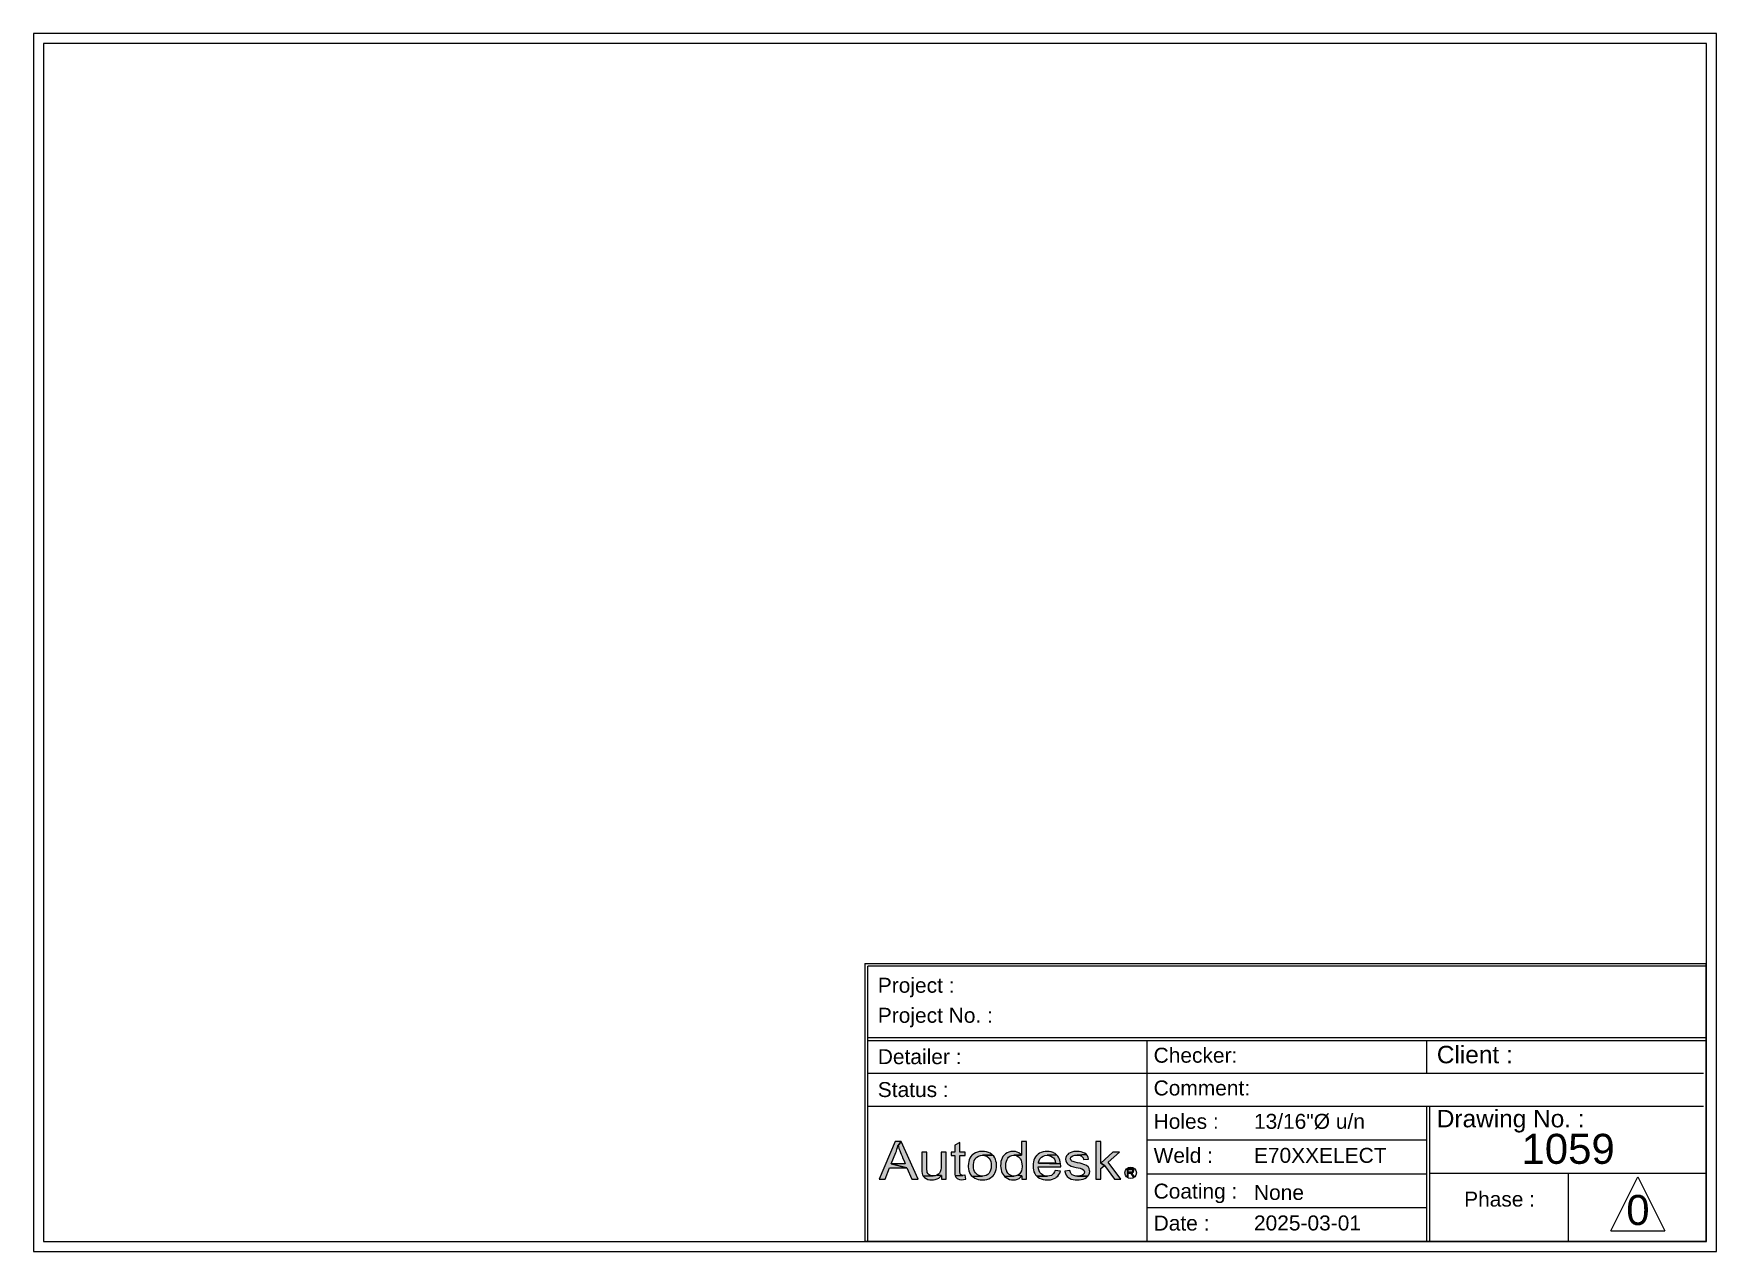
# Paper-space layout 'ANSI-A Advance Steel' of a CAD drawing. Header units: inches. Extents: x 0 to 10.5, y 0 to 7.6.
import ezdxf
from ezdxf.enums import TextEntityAlignment as Align

# ---------------------------------------------------------------- set-up
doc = ezdxf.new("R2010")
doc.units = ezdxf.units.IN
doc.layers.get('0').update_dxf_attribs({"linetype": 'CONTINUOUS'})
for name, color, linetype in [('AUTODESK_LOGO', 7, 'CONTINUOUS'), ('FRAME', 7, 'CONTINUOUS'), ('HEADER', 7, 'CONTINUOUS'), ('HEADER_ATTRIBUT', 84, 'CONTINUOUS'), ('HEADER_TEXT', 7, 'CONTINUOUS')]:
    doc.layers.add(name, color=color, linetype=linetype)
doc.styles.add('ARIAL_1', font='arial.ttf')

# ---------------------------------------------------------------- blocks, each defined once
blk = doc.blocks.new('HYPERSTEELPAGEFRAME')
at = {"layer": 'FRAME'}
for p, q in [((0, 7.625), (0, 0)), ((10.535, 7.625), (0, 7.625)), ((10.535, 0), (10.535, 7.625)), ((0.0625, 7.5625), (0.0625, 0.0625)), ((10.4725, 7.5625), (0.0625, 7.5625)), ((10.4725, 0.0625), (10.4725, 7.5625)), ((0, 0), (10.535, 0)), ((0.0625, 0.0625), (10.4725, 0.0625))]:
    blk.add_line(p, q, dxfattribs=at)
blk = doc.blocks.new('Autodesk logo IP')
at = {"layer": 'AUTODESK_LOGO'}
h = blk.add_hatch(color=256, dxfattribs=at)
h.dxf.hatch_style = 1
h.paths.add_polyline_path([(0.547, 0.945), (0.399, 0.945), (0, 0), (0.145, 0), (0.26, 0.288), (0.694, 0.288), (0.299, 0.387), (0.415, 0.67), (0.429, 0.708), (0.444, 0.752), (0.457, 0.798), (0.468, 0.846), (0.472, 0.846)])
h.paths.add_polyline_path([(0.547, 0.945), (0.472, 0.846), (0.479, 0.822), (0.494, 0.774), (0.508, 0.735), (0.513, 0.723), (0.522, 0.7), (0.535, 0.669), (0.551, 0.63), (0.571, 0.582), (0.594, 0.525), (0.621, 0.46), (0.652, 0.387), (0.299, 0.387), (0.694, 0.288), (0.816, 0), (0.971, 0)])
h.paths.add_polyline_path([(1.192, 0.684), (1.065, 0.684), (1.065, 0.26), (1.065, 0.245), (1.068, 0.193), (1.076, 0.148), (1.087, 0.109), (1.102, 0.08), (1.349, 0.084), (1.296, 0.091), (1.252, 0.11), (1.223, 0.134), (1.202, 0.175), (1.198, 0.201), (1.194, 0.246), (1.192, 0.305)])
h.paths.add_polyline_path([(1.676, 0.684), (1.548, 0.684), (1.548, 0.319), (1.548, 0.291), (1.542, 0.235), (1.529, 0.191), (1.51, 0.156), (1.485, 0.13), (1.444, 0.106), (1.562, 0.1), (1.562, 0), (1.676, 0)])
h.paths.add_polyline_path([(1.444, 0.106), (1.397, 0.09), (1.349, 0.084), (1.102, 0.08), (1.134, 0.045), (1.177, 0.017), (1.221, -0.001), (1.271, -0.012), (1.322, -0.016), (1.355, -0.014), (1.404, -0.006), (1.449, 0.01), (1.489, 0.033), (1.525, 0.063), (1.558, 0.1), (1.562, 0.1)])
h.paths.add_polyline_path([(5.55, 0.945), (5.423, 0.945), (5.423, 0), (5.55, 0), (5.55, 0.272), (5.64, 0.35), (5.55, 0.407)])
h.paths.add_polyline_path([(6.018, 0.684), (5.852, 0.684), (5.55, 0.407), (5.64, 0.35), (5.89, 0), (6.047, 0), (5.73, 0.431)])
h.paths.add_polyline_path([(4.943, 0.699), (4.93, 0.699), (4.874, 0.695), (4.824, 0.684), (4.78, 0.667), (4.742, 0.644), (4.72, 0.626), (4.69, 0.59), (4.672, 0.548), (4.666, 0.503), (4.671, 0.464), (4.688, 0.421), (4.718, 0.384), (4.732, 0.372), (4.766, 0.352), (4.81, 0.333), (4.865, 0.316), (4.929, 0.3), (4.983, 0.288), (5.036, 0.276), (5.068, 0.267), (5.077, 0.264), (5.119, 0.239), (5.125, 0.233), (5.14, 0.189), (5.129, 0.147), (5.095, 0.111), (5.071, 0.098), (5.024, 0.084), (4.967, 0.079), (5.221, 0.076), (5.248, 0.114), (5.265, 0.155), (5.27, 0.2), (5.269, 0.224), (5.259, 0.271), (5.238, 0.308), (5.231, 0.315), (5.193, 0.344), (5.145, 0.367), (5.124, 0.374), (5.081, 0.387), (5.028, 0.401), (4.967, 0.416), (4.909, 0.431), (4.859, 0.446), (4.826, 0.458), (4.804, 0.474), (4.79, 0.516), (4.799, 0.551), (4.835, 0.582), (4.85, 0.588), (4.896, 0.601), (4.953, 0.605), (5.189, 0.622), (5.153, 0.652), (5.142, 0.658), (5.102, 0.676), (5.056, 0.689), (5.003, 0.697)])
h.paths.add_polyline_path([(5.189, 0.622), (4.953, 0.605), (4.975, 0.604), (5.028, 0.595), (5.068, 0.577), (5.074, 0.573), (5.103, 0.539), (5.118, 0.493), (5.242, 0.508), (5.235, 0.543), (5.216, 0.586)], flags=17)
h.paths.add_polyline_path([(4.773, 0.222), (4.646, 0.204), (4.648, 0.194), (4.661, 0.146), (4.682, 0.104), (4.71, 0.069), (4.745, 0.04), (4.768, 0.026), (4.809, 0.007), (4.856, -0.006), (4.909, -0.013), (4.968, -0.016), (5.004, -0.015), (5.058, -0.008), (5.106, 0.004), (5.15, 0.022), (5.188, 0.047), (5.221, 0.076), (4.967, 0.079), (4.92, 0.082), (4.87, 0.094), (4.831, 0.115), (4.809, 0.135), (4.786, 0.173)])
h.paths.add_polyline_path([(4.204, 0.699), (4.158, 0.698), (4.106, 0.69), (4.058, 0.676), (4.016, 0.656), (3.978, 0.63), (3.944, 0.599), (3.941, 0.596), (3.913, 0.561), (3.891, 0.522), (3.873, 0.481), (3.861, 0.436), (3.854, 0.388), (3.851, 0.336), (3.851, 0.334), (3.854, 0.282), (3.862, 0.234), (3.875, 0.189), (3.894, 0.149), (3.917, 0.112), (3.947, 0.079), (4.211, 0.079), (4.185, 0.08), (4.135, 0.09), (4.091, 0.11), (4.053, 0.14), (4.05, 0.142), (4.023, 0.175), (4.002, 0.215), (3.988, 0.261), (3.981, 0.313), (4.545, 0.313), (4.544, 0.334), (4.541, 0.39), (3.988, 0.408), (3.991, 0.428), (4.004, 0.474), (4.026, 0.515), (4.056, 0.55), (4.065, 0.558), (4.105, 0.584), (4.151, 0.599), (4.204, 0.605), (4.441, 0.614), (4.404, 0.644), (4.362, 0.667), (4.353, 0.671), (4.304, 0.687), (4.255, 0.696)])
h.paths.add_polyline_path([(4.441, 0.614), (4.204, 0.605), (4.251, 0.6), (4.298, 0.584), (4.343, 0.559), (4.364, 0.54), (4.389, 0.505), (4.405, 0.46), (4.413, 0.408), (3.988, 0.408), (4.541, 0.39), (4.534, 0.44), (4.524, 0.484), (4.509, 0.522), (4.491, 0.555), (4.475, 0.578)], flags=17)
h.paths.add_polyline_path([(4.409, 0.22), (4.393, 0.184), (4.366, 0.145), (4.333, 0.115), (4.31, 0.1), (4.264, 0.085), (4.211, 0.079), (3.947, 0.079), (3.975, 0.054), (4.013, 0.029), (4.056, 0.009), (4.103, -0.005), (4.155, -0.013), (4.211, -0.016), (4.235, -0.016), (4.289, -0.01), (4.337, 0.001), (4.383, 0.018), (4.423, 0.041), (4.435, 0.05), (4.47, 0.081), (4.499, 0.117), (4.522, 0.158), (4.54, 0.206)])
h.paths.add_polyline_path([(3.692, 0.945), (3.564, 0.945), (3.564, 0.606), (3.562, 0.606), (3.37, 0.605), (3.403, 0.602), (3.45, 0.59), (3.49, 0.566), (3.523, 0.53), (3.533, 0.514), (3.552, 0.477), (3.565, 0.433), (3.573, 0.385), (3.576, 0.331), (3.576, 0.312), (3.57, 0.259), (3.559, 0.213), (3.541, 0.174), (3.518, 0.142), (3.509, 0.133), (3.469, 0.103), (3.573, 0.087), (3.573, 0), (3.692, 0)])
h.paths.add_polyline_path([(3.357, 0.699), (3.344, 0.699), (3.293, 0.694), (3.245, 0.682), (3.201, 0.663), (3.162, 0.637), (3.127, 0.603), (3.126, 0.602), (3.099, 0.568), (3.078, 0.53), (3.061, 0.489), (3.049, 0.444), (3.042, 0.394), (3.039, 0.342), (3.042, 0.291), (3.05, 0.243), (3.062, 0.198), (3.081, 0.157), (3.104, 0.119), (3.132, 0.084), (3.141, 0.074), (3.376, 0.079), (3.369, 0.079), (3.32, 0.088), (3.273, 0.109), (3.256, 0.121), (3.223, 0.154), (3.197, 0.198), (3.195, 0.203), (3.181, 0.244), (3.173, 0.29), (3.17, 0.342), (3.17, 0.357), (3.174, 0.408), (3.184, 0.454), (3.2, 0.496), (3.221, 0.532), (3.238, 0.553), (3.274, 0.582), (3.318, 0.599), (3.37, 0.605), (3.562, 0.606), (3.537, 0.634), (3.5, 0.663), (3.458, 0.683), (3.41, 0.695)])
h.paths.add_polyline_path([(3.469, 0.103), (3.425, 0.086), (3.376, 0.079), (3.141, 0.074), (3.179, 0.042), (3.22, 0.017), (3.264, -0.002), (3.312, -0.013), (3.363, -0.016), (3.363, -0.016), (3.415, -0.012), (3.463, 0.001), (3.504, 0.021), (3.54, 0.05), (3.57, 0.087), (3.573, 0.087)])
h.paths.add_polyline_path([(2.583, 0.699), (2.558, 0.699), (2.507, 0.693), (2.458, 0.681), (2.413, 0.664), (2.371, 0.641), (2.332, 0.611), (2.321, 0.601), (2.293, 0.568), (2.271, 0.532), (2.253, 0.491), (2.241, 0.446), (2.233, 0.396), (2.23, 0.342), (2.231, 0.315), (2.236, 0.262), (2.246, 0.214), (2.261, 0.171), (2.281, 0.132), (2.306, 0.099), (2.336, 0.069), (2.583, 0.079), (2.553, 0.081), (2.505, 0.092), (2.462, 0.114), (2.425, 0.146), (2.411, 0.162), (2.389, 0.197), (2.373, 0.239), (2.364, 0.287), (2.361, 0.342), (2.362, 0.371), (2.368, 0.423), (2.38, 0.468), (2.399, 0.506), (2.423, 0.539), (2.445, 0.559), (2.486, 0.584), (2.532, 0.599), (2.583, 0.605), (2.836, 0.609), (2.817, 0.625), (2.776, 0.652), (2.733, 0.673), (2.686, 0.688), (2.636, 0.696)])
h.paths.add_polyline_path([(2.836, 0.609), (2.583, 0.605), (2.612, 0.603), (2.66, 0.592), (2.703, 0.571), (2.741, 0.54), (2.755, 0.525), (2.776, 0.49), (2.793, 0.448), (2.802, 0.4), (2.806, 0.346), (2.805, 0.326), (2.8, 0.276), (2.789, 0.23), (2.772, 0.189), (2.749, 0.153), (2.721, 0.124), (2.682, 0.099), (2.636, 0.084), (2.583, 0.079), (2.336, 0.069), (2.349, 0.059), (2.391, 0.032), (2.435, 0.011), (2.481, -0.004), (2.531, -0.013), (2.583, -0.016), (2.596, -0.016), (2.646, -0.011), (2.694, -0.001), (2.741, 0.016), (2.785, 0.039), (2.828, 0.068), (2.852, 0.089), (2.877, 0.12), (2.898, 0.156), (2.915, 0.197), (2.926, 0.244), (2.934, 0.296), (2.936, 0.353), (2.936, 0.357), (2.933, 0.409), (2.924, 0.458), (2.91, 0.502), (2.891, 0.541), (2.866, 0.578)])
h.paths.add_polyline_path([(2.021, 0.924), (1.894, 0.854), (1.894, 0.684), (1.801, 0.684), (1.801, 0.594), (1.894, 0.594), (1.894, 0.2), (1.895, 0.175), (1.897, 0.125), (1.903, 0.086), (2.093, 0.099), (2.07, 0.101), (2.034, 0.121), (2.027, 0.141), (2.021, 0.194), (2.021, 0.594), (2.15, 0.594), (2.15, 0.684), (2.021, 0.684)])
h.paths.add_polyline_path([(2.15, 0.104), (2.144, 0.103), (2.093, 0.099), (1.903, 0.086), (1.916, 0.053), (1.949, 0.018), (1.966, 0.009), (2.012, -0.005), (2.071, -0.009), (2.111, -0.007), (2.167, 0.001)])
h.paths.add_polyline_path([(6.301, 0.268), (6.21, 0.268), (6.21, 0.064), (6.237, 0.064), (6.237, 0.154), (6.269, 0.154), (6.316, 0.157), (6.332, 0.16), (6.348, 0.167), (6.36, 0.176), (6.237, 0.178), (6.237, 0.246), (6.302, 0.246), (6.357, 0.254), (6.343, 0.263), (6.338, 0.264), (6.322, 0.267)])
h.paths.add_polyline_path([(6.357, 0.254), (6.302, 0.246), (6.303, 0.246), (6.322, 0.243), (6.335, 0.236), (6.342, 0.229), (6.346, 0.212), (6.346, 0.21), (6.341, 0.194), (6.339, 0.192), (6.325, 0.182), (6.315, 0.179), (6.296, 0.178), (6.237, 0.178), (6.36, 0.176), (6.364, 0.18), (6.371, 0.195), (6.374, 0.212), (6.372, 0.228), (6.365, 0.243)])
h.paths.add_polyline_path([(6.316, 0.157), (6.269, 0.154), (6.284, 0.154), (6.296, 0.148), (6.297, 0.147), (6.31, 0.134), (6.318, 0.123), (6.33, 0.106), (6.357, 0.064), (6.391, 0.064), (6.355, 0.119), (6.355, 0.12), (6.344, 0.134), (6.333, 0.146), (6.332, 0.147)])
for points in [[(0.547, 0.945), (0.399, 0.945), (0, 0), (0.145, 0), (0.26, 0.288), (0.694, 0.288), (0.299, 0.387), (0.415, 0.67), (0.429, 0.708), (0.444, 0.752), (0.457, 0.798), (0.468, 0.846), (0.472, 0.846)], [(0.547, 0.945), (0.472, 0.846), (0.479, 0.822), (0.494, 0.774), (0.508, 0.735), (0.513, 0.723), (0.522, 0.7), (0.535, 0.669), (0.551, 0.63), (0.571, 0.582), (0.594, 0.525), (0.621, 0.46), (0.652, 0.387), (0.299, 0.387), (0.694, 0.288), (0.816, 0), (0.971, 0)], [(2.021, 0.924), (1.894, 0.854), (1.894, 0.684), (1.801, 0.684), (1.801, 0.594), (1.894, 0.594), (1.894, 0.2), (1.895, 0.175), (1.897, 0.125), (1.903, 0.086), (2.093, 0.099), (2.07, 0.101), (2.034, 0.121), (2.027, 0.141), (2.021, 0.194), (2.021, 0.594), (2.15, 0.594), (2.15, 0.684), (2.021, 0.684)], [(3.692, 0.945), (3.564, 0.945), (3.564, 0.606), (3.562, 0.606), (3.37, 0.605), (3.403, 0.602), (3.45, 0.59), (3.49, 0.566), (3.523, 0.53), (3.533, 0.514), (3.552, 0.477), (3.565, 0.433), (3.573, 0.385), (3.576, 0.331), (3.576, 0.312), (3.57, 0.259), (3.559, 0.213), (3.541, 0.174), (3.518, 0.142), (3.509, 0.133), (3.469, 0.103), (3.573, 0.087), (3.573, 0), (3.692, 0)], [(5.55, 0.945), (5.423, 0.945), (5.423, 0), (5.55, 0), (5.55, 0.272), (5.64, 0.35), (5.55, 0.407)], [(1.192, 0.684), (1.065, 0.684), (1.065, 0.26), (1.065, 0.245), (1.068, 0.193), (1.076, 0.148), (1.087, 0.109), (1.102, 0.08), (1.349, 0.084), (1.296, 0.091), (1.252, 0.11), (1.223, 0.134), (1.202, 0.175), (1.198, 0.201), (1.194, 0.246), (1.192, 0.305)], [(1.676, 0.684), (1.548, 0.684), (1.548, 0.319), (1.548, 0.291), (1.542, 0.235), (1.529, 0.191), (1.51, 0.156), (1.485, 0.13), (1.444, 0.106), (1.562, 0.1), (1.562, 0), (1.676, 0)], [(2.583, 0.699), (2.558, 0.699), (2.507, 0.693), (2.458, 0.681), (2.413, 0.664), (2.371, 0.641), (2.332, 0.611), (2.321, 0.601), (2.293, 0.568), (2.271, 0.532), (2.253, 0.491), (2.241, 0.446), (2.233, 0.396), (2.23, 0.342), (2.231, 0.315), (2.236, 0.262), (2.246, 0.214), (2.261, 0.171), (2.281, 0.132), (2.306, 0.099), (2.336, 0.069), (2.583, 0.079), (2.553, 0.081), (2.505, 0.092), (2.462, 0.114), (2.425, 0.146), (2.411, 0.162), (2.389, 0.197), (2.373, 0.239), (2.364, 0.287), (2.361, 0.342), (2.362, 0.371), (2.368, 0.423), (2.38, 0.468), (2.399, 0.506), (2.423, 0.539), (2.445, 0.559), (2.486, 0.584), (2.532, 0.599), (2.583, 0.605), (2.836, 0.609), (2.817, 0.625), (2.776, 0.652), (2.733, 0.673), (2.686, 0.688), (2.636, 0.696)], [(2.836, 0.609), (2.583, 0.605), (2.612, 0.603), (2.66, 0.592), (2.703, 0.571), (2.741, 0.54), (2.755, 0.525), (2.776, 0.49), (2.793, 0.448), (2.802, 0.4), (2.806, 0.346), (2.805, 0.326), (2.8, 0.276), (2.789, 0.23), (2.772, 0.189), (2.749, 0.153), (2.721, 0.124), (2.682, 0.099), (2.636, 0.084), (2.583, 0.079), (2.336, 0.069), (2.349, 0.059), (2.391, 0.032), (2.435, 0.011), (2.481, -0.004), (2.531, -0.013), (2.583, -0.016), (2.596, -0.016), (2.646, -0.011), (2.694, -0.001), (2.741, 0.016), (2.785, 0.039), (2.828, 0.068), (2.852, 0.089), (2.877, 0.12), (2.898, 0.156), (2.915, 0.197), (2.926, 0.244), (2.934, 0.296), (2.936, 0.353), (2.936, 0.357), (2.933, 0.409), (2.924, 0.458), (2.91, 0.502), (2.891, 0.541), (2.866, 0.578)], [(3.357, 0.699), (3.344, 0.699), (3.293, 0.694), (3.245, 0.682), (3.201, 0.663), (3.162, 0.637), (3.127, 0.603), (3.126, 0.602), (3.099, 0.568), (3.078, 0.53), (3.061, 0.489), (3.049, 0.444), (3.042, 0.394), (3.039, 0.342), (3.042, 0.291), (3.05, 0.243), (3.062, 0.198), (3.081, 0.157), (3.104, 0.119), (3.132, 0.084), (3.141, 0.074), (3.376, 0.079), (3.369, 0.079), (3.32, 0.088), (3.273, 0.109), (3.256, 0.121), (3.223, 0.154), (3.197, 0.198), (3.195, 0.203), (3.181, 0.244), (3.173, 0.29), (3.17, 0.342), (3.17, 0.357), (3.174, 0.408), (3.184, 0.454), (3.2, 0.496), (3.221, 0.532), (3.238, 0.553), (3.274, 0.582), (3.318, 0.599), (3.37, 0.605), (3.562, 0.606), (3.537, 0.634), (3.5, 0.663), (3.458, 0.683), (3.41, 0.695)], [(4.204, 0.699), (4.158, 0.698), (4.106, 0.69), (4.058, 0.676), (4.016, 0.656), (3.978, 0.63), (3.944, 0.599), (3.941, 0.596), (3.913, 0.561), (3.891, 0.522), (3.873, 0.481), (3.861, 0.436), (3.854, 0.388), (3.851, 0.336), (3.851, 0.334), (3.854, 0.282), (3.862, 0.234), (3.875, 0.189), (3.894, 0.149), (3.917, 0.112), (3.947, 0.079), (4.211, 0.079), (4.185, 0.08), (4.135, 0.09), (4.091, 0.11), (4.053, 0.14), (4.05, 0.142), (4.023, 0.175), (4.002, 0.215), (3.988, 0.261), (3.981, 0.313), (4.545, 0.313), (4.544, 0.334), (4.541, 0.39), (3.988, 0.408), (3.991, 0.428), (4.004, 0.474), (4.026, 0.515), (4.056, 0.55), (4.065, 0.558), (4.105, 0.584), (4.151, 0.599), (4.204, 0.605), (4.441, 0.614), (4.404, 0.644), (4.362, 0.667), (4.353, 0.671), (4.304, 0.687), (4.255, 0.696)], [(4.441, 0.614), (4.204, 0.605), (4.251, 0.6), (4.298, 0.584), (4.343, 0.559), (4.364, 0.54), (4.389, 0.505), (4.405, 0.46), (4.413, 0.408), (3.988, 0.408), (4.541, 0.39), (4.534, 0.44), (4.524, 0.484), (4.509, 0.522), (4.491, 0.555), (4.475, 0.578)], [(4.943, 0.699), (4.93, 0.699), (4.874, 0.695), (4.824, 0.684), (4.78, 0.667), (4.742, 0.644), (4.72, 0.626), (4.69, 0.59), (4.672, 0.548), (4.666, 0.503), (4.671, 0.464), (4.688, 0.421), (4.718, 0.384), (4.732, 0.372), (4.766, 0.352), (4.81, 0.333), (4.865, 0.316), (4.929, 0.3), (4.983, 0.288), (5.036, 0.276), (5.068, 0.267), (5.077, 0.264), (5.119, 0.239), (5.125, 0.233), (5.14, 0.189), (5.129, 0.147), (5.095, 0.111), (5.071, 0.098), (5.024, 0.084), (4.967, 0.079), (5.221, 0.076), (5.248, 0.114), (5.265, 0.155), (5.27, 0.2), (5.269, 0.224), (5.259, 0.271), (5.238, 0.308), (5.231, 0.315), (5.193, 0.344), (5.145, 0.367), (5.124, 0.374), (5.081, 0.387), (5.028, 0.401), (4.967, 0.416), (4.909, 0.431), (4.859, 0.446), (4.826, 0.458), (4.804, 0.474), (4.79, 0.516), (4.799, 0.551), (4.835, 0.582), (4.85, 0.588), (4.896, 0.601), (4.953, 0.605), (5.189, 0.622), (5.153, 0.652), (5.142, 0.658), (5.102, 0.676), (5.056, 0.689), (5.003, 0.697)], [(5.189, 0.622), (4.953, 0.605), (4.975, 0.604), (5.028, 0.595), (5.068, 0.577), (5.074, 0.573), (5.103, 0.539), (5.118, 0.493), (5.242, 0.508), (5.235, 0.543), (5.216, 0.586)], [(6.018, 0.684), (5.852, 0.684), (5.55, 0.407), (5.64, 0.35), (5.89, 0), (6.047, 0), (5.73, 0.431)], [(1.444, 0.106), (1.397, 0.09), (1.349, 0.084), (1.102, 0.08), (1.134, 0.045), (1.177, 0.017), (1.221, -0.001), (1.271, -0.012), (1.322, -0.016), (1.355, -0.014), (1.404, -0.006), (1.449, 0.01), (1.489, 0.033), (1.525, 0.063), (1.558, 0.1), (1.562, 0.1)], [(2.15, 0.104), (2.144, 0.103), (2.093, 0.099), (1.903, 0.086), (1.916, 0.053), (1.949, 0.018), (1.966, 0.009), (2.012, -0.005), (2.071, -0.009), (2.111, -0.007), (2.167, 0.001)], [(3.469, 0.103), (3.425, 0.086), (3.376, 0.079), (3.141, 0.074), (3.179, 0.042), (3.22, 0.017), (3.264, -0.002), (3.312, -0.013), (3.363, -0.016), (3.363, -0.016), (3.415, -0.012), (3.463, 0.001), (3.504, 0.021), (3.54, 0.05), (3.57, 0.087), (3.573, 0.087)], [(4.409, 0.22), (4.393, 0.184), (4.366, 0.145), (4.333, 0.115), (4.31, 0.1), (4.264, 0.085), (4.211, 0.079), (3.947, 0.079), (3.975, 0.054), (4.013, 0.029), (4.056, 0.009), (4.103, -0.005), (4.155, -0.013), (4.211, -0.016), (4.235, -0.016), (4.289, -0.01), (4.337, 0.001), (4.383, 0.018), (4.423, 0.041), (4.435, 0.05), (4.47, 0.081), (4.499, 0.117), (4.522, 0.158), (4.54, 0.206)], [(4.773, 0.222), (4.646, 0.204), (4.648, 0.194), (4.661, 0.146), (4.682, 0.104), (4.71, 0.069), (4.745, 0.04), (4.768, 0.026), (4.809, 0.007), (4.856, -0.006), (4.909, -0.013), (4.968, -0.016), (5.004, -0.015), (5.058, -0.008), (5.106, 0.004), (5.15, 0.022), (5.188, 0.047), (5.221, 0.076), (4.967, 0.079), (4.92, 0.082), (4.87, 0.094), (4.831, 0.115), (4.809, 0.135), (4.786, 0.173)], [(6.301, 0.268), (6.21, 0.268), (6.21, 0.064), (6.237, 0.064), (6.237, 0.154), (6.269, 0.154), (6.316, 0.157), (6.332, 0.16), (6.348, 0.167), (6.36, 0.176), (6.237, 0.178), (6.237, 0.246), (6.302, 0.246), (6.357, 0.254), (6.343, 0.263), (6.338, 0.264), (6.322, 0.267)], [(6.357, 0.254), (6.302, 0.246), (6.303, 0.246), (6.322, 0.243), (6.335, 0.236), (6.342, 0.229), (6.346, 0.212), (6.346, 0.21), (6.341, 0.194), (6.339, 0.192), (6.325, 0.182), (6.315, 0.179), (6.296, 0.178), (6.237, 0.178), (6.36, 0.176), (6.364, 0.18), (6.371, 0.195), (6.374, 0.212), (6.372, 0.228), (6.365, 0.243)], [(6.316, 0.157), (6.269, 0.154), (6.284, 0.154), (6.296, 0.148), (6.297, 0.147), (6.31, 0.134), (6.318, 0.123), (6.33, 0.106), (6.357, 0.064), (6.391, 0.064), (6.355, 0.119), (6.355, 0.12), (6.344, 0.134), (6.333, 0.146), (6.332, 0.147)]]:
    blk.add_lwpolyline(points, close=True, dxfattribs=at)
blk.add_circle((6.296, 0.161), 0.144, dxfattribs=at)
blk = doc.blocks.new('HYPERSTEELPAGEHEADER')
at = {"layer": 'HEADER'}
for p, q in [((3.358, -0.016), (8.626, -0.016)), ((3.358, -0.016), (3.358, -1.756)), ((8.626, -0.034), (3.376, -0.034)), ((3.376, -1.756), (3.376, -0.034)), ((8.626, -1.756), (8.626, -0.016)), ((3.376, -0.48), (8.626, -0.48)), ((3.376, -0.498), (8.626, -0.498)), ((5.126, -1.756), (5.126, -0.498)), ((6.876, -0.704), (6.876, -0.498)), ((3.376, -0.704), (6.876, -0.704)), ((6.876, -0.704), (8.608, -0.704)), ((3.376, -0.909), (6.876, -0.909)), ((6.876, -1.756), (6.876, -0.909)), ((6.876, -0.909), (8.608, -0.909)), ((6.895, -1.756), (6.895, -0.909)), ((5.126, -1.121), (6.876, -1.121)), ((5.126, -1.333), (6.876, -1.333)), ((6.895, -1.33), (8.626, -1.33)), ((7.761, -1.33), (7.761, -1.756)), ((8.029, -1.69), (8.198, -1.352)), ((8.198, -1.352), (8.367, -1.69)), ((5.126, -1.544), (6.876, -1.544)), ((3.358, -1.756), (8.626, -1.756)), ((8.029, -1.69), (8.367, -1.69))]:
    blk.add_line(p, q, dxfattribs=at)
at = {"xscale": 0.25, "yscale": 0.25, "zscale": 0.25}
blk.add_blockref('Autodesk logo IP', (3.448, -1.368), dxfattribs=at)
at = {"layer": 'HEADER_ATTRIBUT', "linetype": 'Continuous', "style": 'ARIAL_1'}
for tag, p, height in [('PROJECT', (4.175, -0.228), 0.125), ('PROJECT_NO', (4.175, -0.402), 0.0938), ('DETAILER', (3.978, -0.647), 0.0938), ('DESIGNER', (5.794, -0.644), 0.0938), ('APPROVAL_STATUS', (3.978, -0.853), 0.0938), ('APPROVAL_COMMENT', (5.794, -0.849), 0.0938), ('COATING', (5.794, -1.497), 0.0938), ('DATE_DRAW', (5.794, -1.688), 0.0938)]:
    blk.add_attdef(tag, p, '', height=height, dxfattribs=at)
for tag, height, p in [('CLIENT', 0.0938, (7.742, -0.645)), ('POS_NUM', 0.188, (7.761, -1.271)), ('REVISION_INDEX', 0.188, (8.198, -1.654))]:
    blk.add_attdef(tag, text='', height=height, dxfattribs=at).set_placement(p, align=Align.CENTER)
at = {"layer": 'HEADER_ATTRIBUT', "style": 'ARIAL_1'}
for tag, p in [('HOLES', (5.794, -0.958)), ('WELD', (5.794, -1.171))]:
    blk.add_attdef(tag, text='', height=0.0938, dxfattribs=at).set_placement(p, align=Align.TOP_LEFT)
at = {"layer": 'HEADER_ATTRIBUT', "linetype": 'Continuous', "style": 'ARIAL_1'}
blk.add_attdef('PHASE', text='', height=0.0938, dxfattribs=at).set_placement((7.332, -1.694), align=Align.BOTTOM_CENTER)
at = {"layer": 'HEADER_TEXT', "linetype": 'Continuous'}
for s, insert, char_height, width, attachment_point in [('{\\fArial|b0|i0|c0|p34;Project :}', (3.439, -0.106), 0.09375, 0.69283, 1), ('{\\fArial|b0|i0|c0|p34;Project No. :}', (3.439, -0.294), 0.09375, 0.81937, 1), ('{\\fArial|b0|i0|c0|p34;Client :}', (6.939, -0.532), 0.10934, 1.09296, 1), ('{\\fArial|b0|i0|c0|p34;Detailer :}', (3.439, -0.553), 0.09375, 0.8367, 1), ('{\\fArial|b0|i0|c0|p34;Checker:}', (5.166, -0.544), 0.09375, 0.84375, 1), ('{\\fArial|b0|i0|c0|p34;Status :}', (3.439, -0.759), 0.09375, 0.8367, 1), ('{\\fArial|b0|i0|c0|p34;Comment:}', (5.166, -0.749), 0.09375, 0.84375, 1), ('{\\fArial|b0|i0|c0|p34;Drawing No. :}', (6.939, -0.933), 0.10934, 1.17466, 1), ('{\\fArial|b0|i0|c0|p34;Holes :}', (5.166, -0.958), 0.09375, 1.64814, 1), ('{\\fArial|b0|i0|c0|p34;Weld : }', (5.166, -1.171), 0.09375, 1.64814, 1), ('{\\fArial|b0|i0|c0|p34;Coating :}', (5.166, -1.395), 0.09375, 1.86689, 1), ('{\\fArial|b0|i0|c0|p34;Phase :}', (7.332, -1.445), 0.09375, 0.46875, 2), ('{\\fArial|b0|i0|c0|p34;Date :}', (5.166, -1.595), 0.09375, 0.89926, 1)]:
    blk.add_mtext(s, dxfattribs=dict(at, insert=insert, char_height=char_height, width=width, attachment_point=attachment_point))

psp = doc.layouts.new('ANSI-A Advance Steel')

# ---------------------------------------------------------------- block references
psp.add_blockref('HYPERSTEELPAGEFRAME', (0, 0))
psp.add_blockref('HYPERSTEELPAGEHEADER', (1.846, 1.819)).add_auto_attribs({'DATE_DRAW': '2025-03-01', 'COATING': 'None', 'WELD': 'E70XXELECT', 'HOLES': '13/16"%%c u/n', 'POS_NUM': '1059', 'REVISION_INDEX': '0'})

doc.saveas('drawing.dxf')
